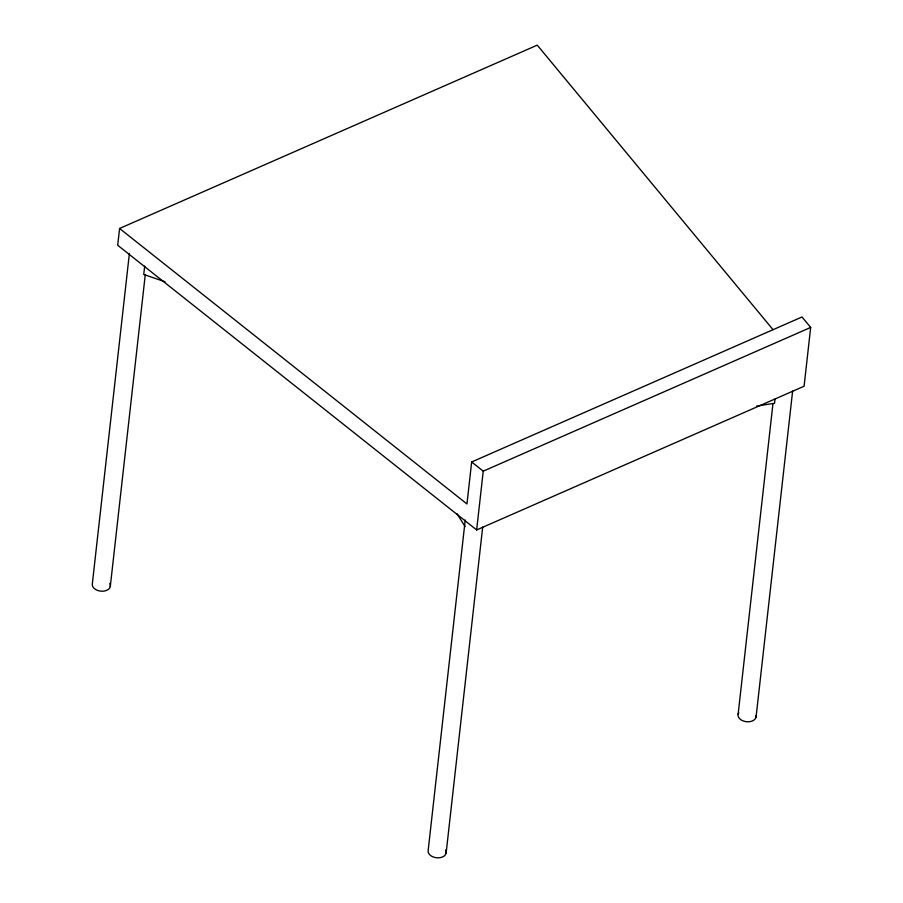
<?xml version="1.0" encoding="UTF-8"?>
<svg xmlns="http://www.w3.org/2000/svg" width="903" height="903" viewBox="0 0 903 903"><rect width="100%" height="100%" fill="white"/><g stroke="black" fill="none" stroke-linecap="round" stroke-linejoin="round"><path stroke-width="1.35" d="M119.58 228.47L117.706 245.266L476.649 529.937L804.088 386.224L810.68 327.439L802.011 316.987L471.659 461.975L466.953 503.964L119.58 228.47L537.251 45.15L773.013 329.651M129.4 253.382L92.354 583.654A9.098 6.084 6.4 0 0 102.366 591.228A9.098 6.084 6.4 0 0 109.748 583.372M165.08 281.781L143.746 274.456L144.694 266.058M110.29 586.544L145.293 274.467M465.226 520.004L428.18 850.276A9.098 6.084 6.4 0 0 438.192 857.85A9.098 6.084 6.4 0 0 445.574 849.994M476.649 529.937L483.24 471.163L471.659 461.975M446.116 853.166L482.687 527.092M738.123 714.239L772.979 403.551M775.011 399.047L774.548 403.246L756.601 406.102M756.059 717.129L792.631 391.044M483.24 471.163L810.68 327.439M456.884 513.615L465.124 526.562M756.093 715.537A9.098 6.084 6.4 0 1 745.765 721.644A9.098 6.084 6.4 0 1 738.778 712.738"/></g></svg>
